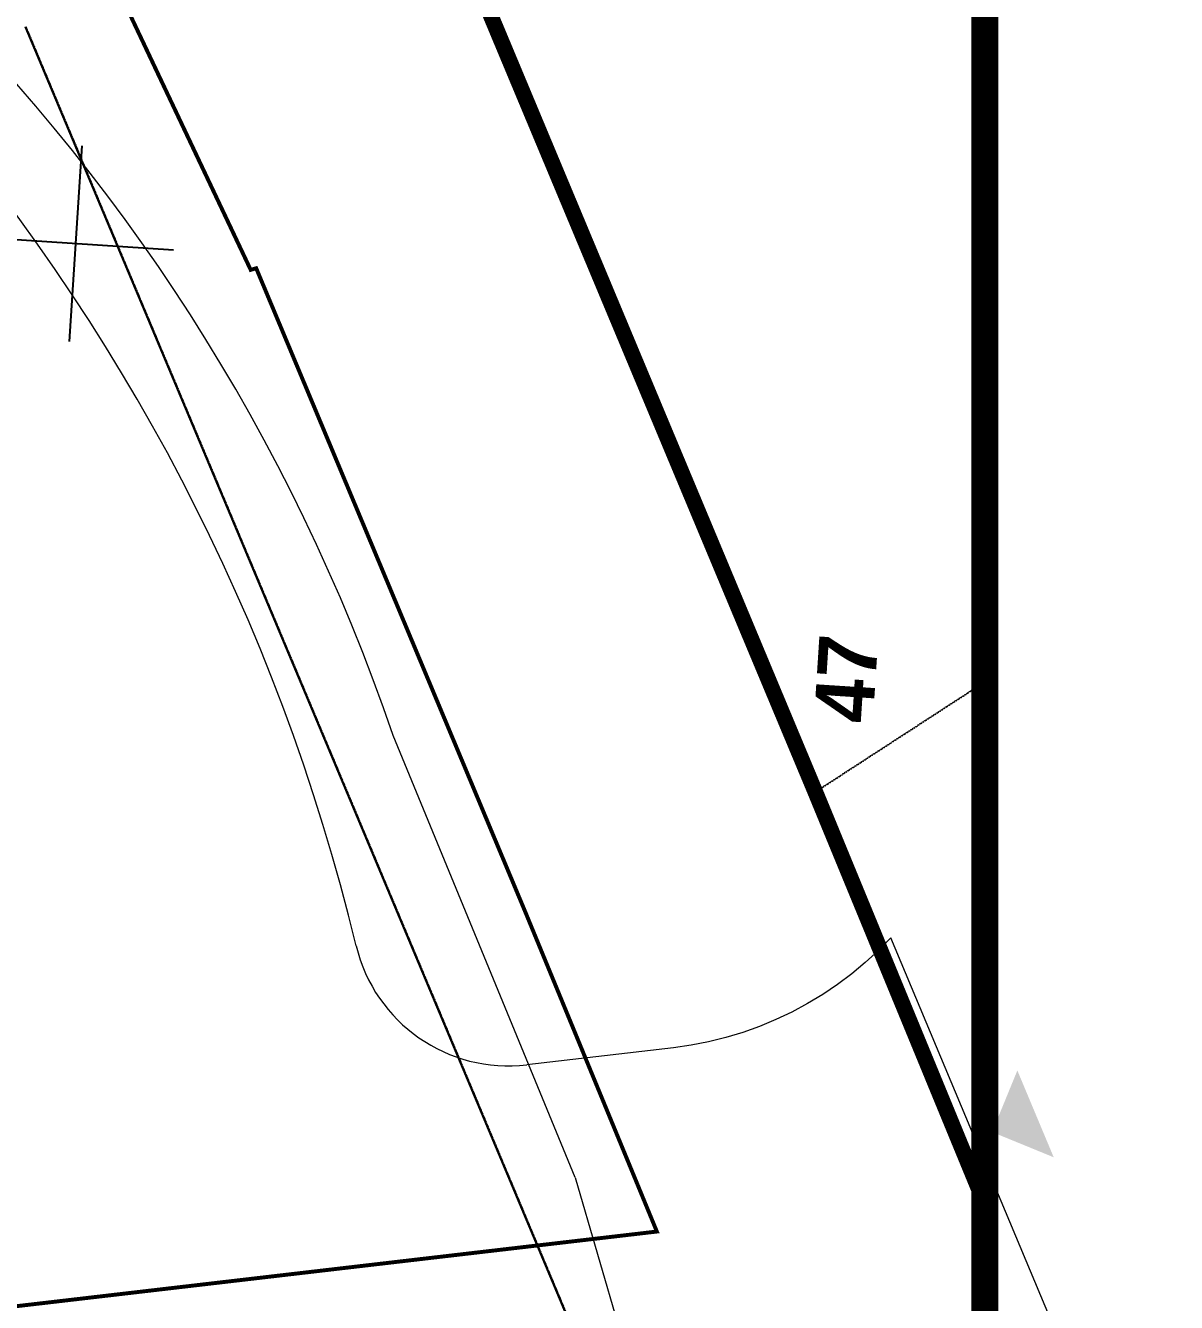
# Model space of a CAD drawing. Header units: millimetres. Extents: x -100356 to 314685, y 446 to 1273965.
# Drawn here: x 147546 to 162216, y 509642 to 525924 of the extents above; entities that cross this region are included whole.
import ezdxf
from ezdxf.xclip import XClip

# ---------------------------------------------------------------- set-up
doc = ezdxf.new("R2010")
doc.units = ezdxf.units.MM
doc.header["$XCLIPFRAME"] = 2
for name, pattern in [('20180221 BF$0$2-2', [10, 5, -5]), ('20180221 BF$0$DASHDOT', [1, 0.5, -0.25, 0, -0.25]), ('20180221 BF$0$HIDDEN', [0.375, 0.25, -0.125]), ('DASHED2', [0.375, 0.25, -0.125])]:
    doc.linetypes.add(name, pattern=pattern)
doc.layers.get('DEFPOINTS').update_dxf_attribs({"lineweight": 13})
for name, color, linetype in [('10', 1, 'Continuous'), ('20180221 BF$0$10', 1, 'Continuous'), ('20180221 BF$0$22', 7, 'Continuous'), ('20180221 BF$0$luoi', 5, 'Continuous'), ('20180221 BF$0$sohieu_diem', 2, 'Continuous'), ('20180221 BF$0$TREE', 99, 'Continuous')]:
    doc.layers.add(name, color=color, linetype=linetype)
for name, color, linetype, lineweight in [('20180221 BF$0$QHH ÐỀ XUẤT ÐIỀU CHỈNH', 5, '20180221 BF$0$HIDDEN', 30), ('20180221 BF$0$setback', 1, 'Continuous', 13), ('gf$0$A-_ANOT----_A', 7, 'Continuous', 5), ('gf$0$A-_DETA----_E', 8, 'Continuous', 9), ('gf$0$Core - tb$0$1-thaythuong', 9, 'Continuous', 13), ('GJ', 1, 'Continuous', 13)]:
    doc.layers.add(name, color=color, linetype=linetype, lineweight=lineweight)
doc.styles.add('20180221 BF$0$VAPTIMN', font='VNI-Aptima-Bold.TTF')

# ---------------------------------------------------------------- blocks, each defined once
blk = doc.blocks.new('gf$0$KUME - Arrow - In-543223-IDEA-1st Storey')
at = {"layer": 'gf$0$Core - tb$0$1-thaythuong'}
blk.add_hatch(color=256, dxfattribs=at).paths.add_polyline_path([(-1.999999999999993, -5.684341886080801e-14), (0, 2), (2.000000000000007, 0)], flags=0)
blk = doc.blocks.new('SITE')
at = {"layer": '10', "color": 2}
for p, q in [((72757.0846255516, 16708.93467956595, -2.763656821673386e-06), (64618.7733905756, 36088.86548494129, -2.147183356993452e-06)), ((72757.08462555154, 16708.93467956595, -2.763656821673386e-06), (64618.77339057557, 36088.86548494129, -2.147183356993452e-06))]:
    blk.add_line(p, q, dxfattribs=at)
at = {"layer": 'GJ', "color": 2, "linetype": 'DASHED2', "ltscale": 200, "const_width": 50, "elevation": -1.53277294855317e-06}
blk.add_lwpolyline([(-1160.81639505917, 11822.56543983352), (38571.89058090094, 16750.10564390331), (72293.83119198002, 20682.01865234907), (72665.93298668478, 20725.40091659437), (70991.79475905074, 24793.97242829512), (67558.71321172311, 33008.61330619716), (67488.72564941837, 32988.16896476794), (63296.97417460548, 41856.2439627928), (55641.11397701863, 39398.49793158652), (32498.0134045966, 31968.91299656802), (30483.45593920327, 38296.36017735372), (27912.23902114679, 37565.9203514136), (20347.20191071602, 35807.48221048719), (-530.79163456487, 30760.13330863212), (-1185.958083242935, 35376.60854589431)], dxfattribs=at)
blk = doc.blocks.new('20180221 BF$0$hientrang')
at = {"layer": '20180221 BF$0$10', "color": 1, "linetype": 'Continuous'}
for p, q in [((-75755.22705773203, -24953.07855188896, -2.477723668375208e-06), (-64558.19236945708, -19417.28464416013, -2.111199697996075e-06)), ((-81748.94079966523, -27875.47407279859, -2.673706709473269e-06), (-75755.22705773203, -24953.07855188896, -2.477723668375208e-06))]:
    blk.add_line(p, q, dxfattribs=at)
at = {"layer": '20180221 BF$0$10', "color": 1}
for p, q in [((-75755.22704504139, -24953.07855074099, -2.477723667986792e-06), (-64558.19236934065, -19417.28464416033, -2.111199697992579e-06)), ((-81748.94081481913, -27875.47408837907, -2.673706710011901e-06), (-75755.22704504139, -24953.07855074099, -2.477723667986792e-06))]:
    blk.add_line(p, q, dxfattribs=at)
at = {"layer": '20180221 BF$0$22', "color": 7, "linetype": '20180221 BF$0$2-2'}
blk.add_line((-72480.81389405657, -29357.23777178518, -2.40225716903888e-06), (-75755.22705784888, -24953.07855212162, -2.477723668379951e-06), dxfattribs=at)
blk.add_line((-72480.81389405657, -29357.23777178518, -2.40225716903888e-06), (-75755.22705784888, -24953.07855212162, -2.477723668379951e-06), dxfattribs=at)
at = {"layer": '20180221 BF$0$luoi', "color": 7, "linetype": 'Continuous'}
for p, q in [((-69374.30493426748, -16351.16987703744, -2.240164637091102e-06), (-69371.13209638113, -13851.17189041819, -2.226903646016469e-06)), ((-70622.71750863385, -15099.5844647848, -2.271188807571729e-06), (-68122.71952201458, -15102.75730267094, -2.195879475535843e-06))]:
    blk.add_line(p, q, dxfattribs=at)
at = {"layer": '20180221 BF$0$QHH ÐỀ XUẤT ÐIỀU CHỈNH', "linetype": '20180221 BF$0$2-2'}
blk.add_line((-85475.33109814243, -23635.66214017608, -2.763656958285881e-06), (-66648.97996458848, -14287.79999995077, -2.147183356993452e-06), dxfattribs=at)
at = {"layer": '20180221 BF$0$setback', "color": 1, "linetype": '20180221 BF$0$DASHDOT', "ltscale": 200, "const_width": 199.9999999999989, "elevation": -1.53136088444266e-06}
blk.add_lwpolyline([(-98301.24391884258, 45605.8400378988), (-91529.78281577869, 9755.653253143071), (-85475.32684308884, -23635.66052553951), (-84460.66464128305, -29232.03362135284), (-81748.94080596283, -27875.47408140535), (-75755.22705784888, -24953.07855212162), (-64558.19236922431, -19417.28464416036), (-64637.91309548572, -19197.1832905529), (-55971.82822106247, -14408.17786640307), (-60190.24745332839, -3657.663051591982), (-67604.21434813045, 15236.60907791619), (-61541.21137807715, 17598.9162103057), (-63693.49329518929, 23681.65263762069), (-65904.15067941154, 31044.46418945078)], dxfattribs=at)
at = {"layer": '20180221 BF$0$sohieu_diem', "color": 3, "const_width": 93.75093750937491, "elevation": -2.476311603706482e-06}
blk.add_lwpolyline([(-75802.10246796091, -24953.01907132036, 1), (-75708.35160585429, -24953.13805393098, 1)], format="xyb", close=True, dxfattribs=at)
at = {"layer": '20180221 BF$0$sohieu_diem', "color": 3, "style": '20180221 BF$0$VAPTIMN'}
blk.add_text('47', height=750.0075000750003, rotation=359.9272838922649, dxfattribs=at).set_placement((-74844.14433390723, -25626.89300019245, -2.453820759944585e-06))

msp = doc.modelspace()

# ---------------------------------------------------------------- linework, layer by layer
at = {"layer": 'DEFPOINTS', "const_width": 345.1428275112898, "elevation": 6.889417565665839e-05}
msp.add_lwpolyline([(17228.67075861303, 467538.9437051508), (17228.67075861303, 568320.6493384473), (159772.6585207754, 568320.6493384473), (159772.6585207754, 467538.9437051508)], close=True, dxfattribs=at)
at = {"layer": 'gf$0$A-_DETA----_E'}
for p, q in [((154549.4856469768, 511235.860235203, 6.706806565628018e-05), (152231.396128903, 516869.596162904, 6.706806565628018e-05)), ((161668.7429802242, 506902.2786854348, 6.706806565628018e-05), (158574.5707951497, 514292.2026825966, 6.706806565628018e-05)), ((155806.6853342625, 512890.3968096331, 6.706806565628018e-05), (153937.1579153391, 512670.961376776, 6.706806565628018e-05)), ((154549.4856469768, 511235.860235203, 6.706806565628018e-05), (155887.4846248116, 506661.5634916151, 6.706806565628018e-05))]:
    msp.add_line(p, q, dxfattribs=at)
at = {"layer": 'gf$0$A-_DETA----_E', "elevation": 6.706806565628018e-05, "flags": 128}
msp.add_lwpolyline([(158574.5707951497, 514292.2026825966), (158416.2416584756, 514130.6049559677), (158249.9909682709, 513977.1688168805), (158076.2389236949, 513832.2820756746), (157895.4246836048, 513696.3109340593), (157708.0052565795, 513569.5990595364), (157514.4543458298, 513452.4667167804), (157315.261151911, 513345.2099581682), (157110.9291362679, 513248.0998755054), (156901.9747487336, 513161.3819148414), (156688.9261222013, 513085.2752561033), (156472.3217377665, 513019.9722591185), (156252.7090637144, 512965.6379774238), (156030.6431717921, 512922.4097410928), (155806.6853342625, 512890.3968096331)], dxfattribs=at)
at = {"layer": 'gf$0$A-_DETA----_E'}
for centre, radius, start, end in [((128904.652056431, 508936.0807355286, 6.706806565628018e-05), 24638.94592020951, 18.78336656858575, 73.9202648680607), ((126497.5776617028, 508117.4254707355, 6.706806565628018e-05), 25981.42573022375, 13.5163536972564, 69.17005011908691), ((153704.0088235083, 514657.3252661424, 6.706806565628018e-05), 1999.999999999999, 193.5163536972564, 276.6944507847501)]:
    msp.add_arc(centre, radius, start, end, dxfattribs=at)

# ---------------------------------------------------------------- block references
at = {"layer": '20180221 BF$0$TREE'}
ref = msp.add_blockref('20180221 BF$0$hientrang', (137502.2644586264, 593331.3740468291, 6.918751270849242e-05), dxfattribs=dict(at, rotation=86.37342821610302))
XClip(ref).set_block_clipping_path([(-133148.1755428242, 112075.9558377523), (-124131.7889780848, -30182.587738563365), (-23551.898604514776, -23807.805954292417), (-32568.285169254174, 118450.73762202327)])
at = {"layer": 'gf$0$A-_ANOT----_A', "xscale": 299.9999999999999, "yscale": 299.9999999999999, "zscale": 299.9999999999999, "rotation": 112.7191333342916}
msp.add_blockref('gf$0$KUME - Arrow - In-543223-IDEA-1st Storey', (160419.8182952315, 512046.3156806811, 6.706806565628018e-05), dxfattribs=at)
at = {"layer": 'GJ'}
msp.add_blockref('SITE', (82927.04389999055, 489820.4165603623, 6.734584422720054e-05), dxfattribs=at)

doc.saveas('drawing.dxf')
